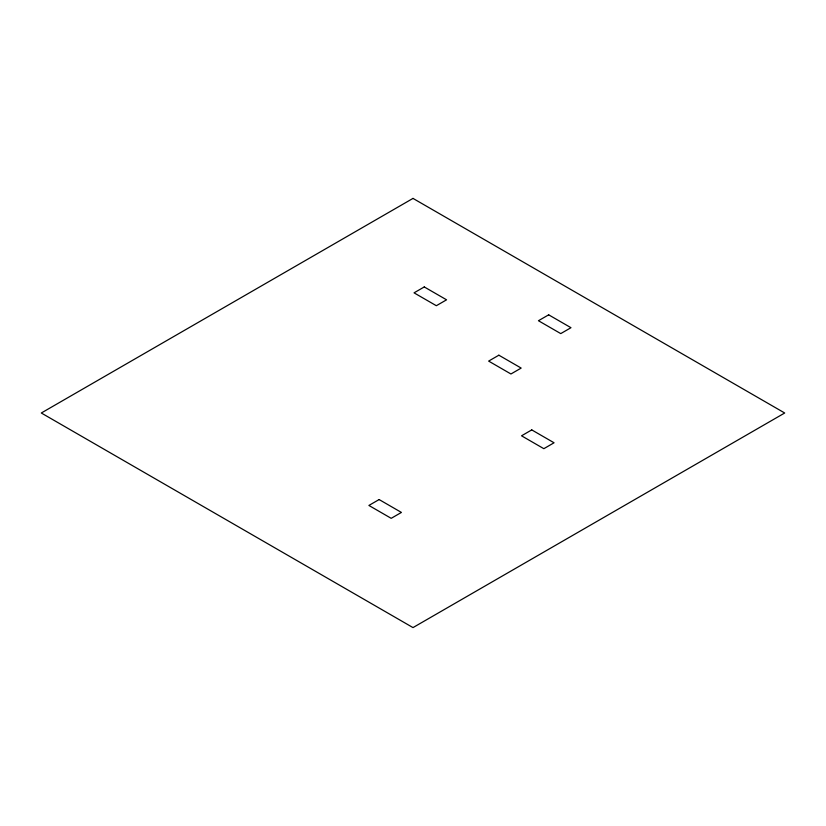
<?xml version="1.0" encoding="UTF-8"?>
<svg xmlns="http://www.w3.org/2000/svg" width="826" height="826" viewBox="0 0 826 826"><rect width="100%" height="100%" fill="white"/><g stroke="black" fill="none" stroke-linecap="round" stroke-linejoin="round"><path stroke-width="1.24" d="M413 198.405L41.3 413L413 627.595L784.7 413L413 198.405M424.265 286.942L414.043 292.838L436.345 305.713L446.567 299.817L424.265 286.942M548.67 314.83L538.449 320.725L560.751 333.601L570.972 327.705L548.67 314.83M498.863 355.201L488.641 361.096L510.943 373.982L521.165 368.076L498.863 355.201M379.113 499.554L368.892 505.45L391.194 518.325L401.415 512.43L379.113 499.554M531.758 429.902L521.536 435.808L543.838 448.683L554.06 442.777L531.758 429.902"/></g></svg>
